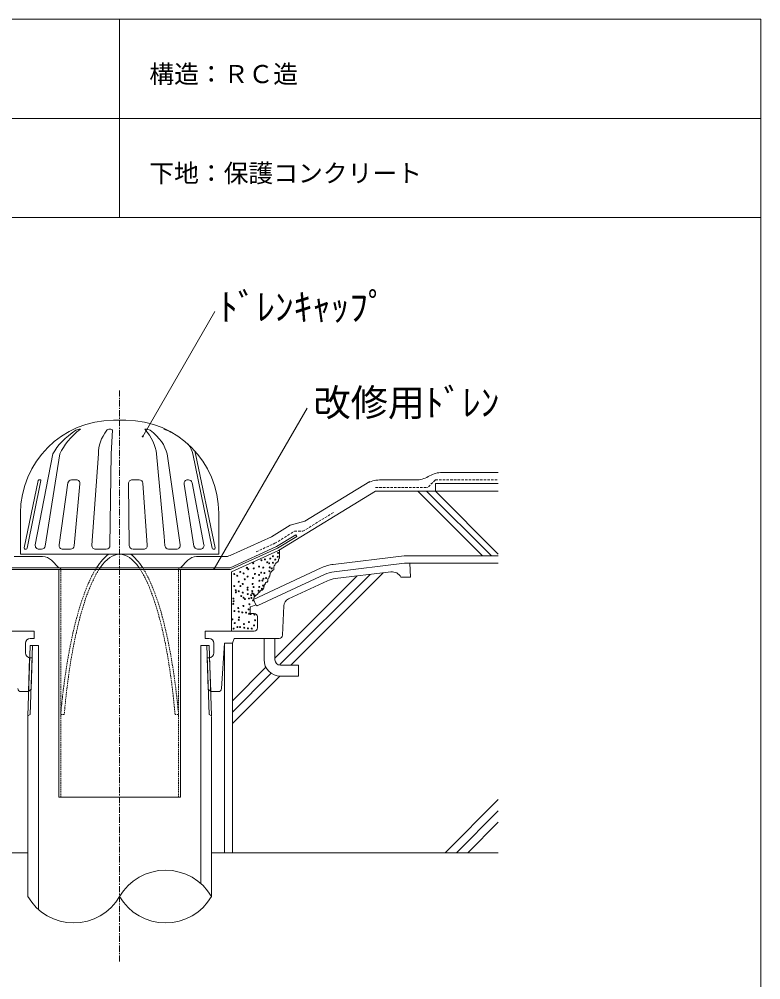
# Model space of a CAD drawing. Units: millimetres, scale not verified. Extents: x -517 to 518, y -673 to 792.
# Drawn here: x -80 to 518, y 17 to 792 of the extents above; entities that cross this region are included whole.
import ezdxf
from ezdxf.enums import TextEntityAlignment as Align

# ---------------------------------------------------------------- set-up
doc = ezdxf.new("R2010")
doc.units = ezdxf.units.MM
doc.header["$PDMODE"] = 32
doc.header["$PDSIZE"] = 0.8
for name, pattern in [('CHAIN1', [8, 5, -1, 1, -1]), ('DASHED1', [1.8, 1.2, -0.6]), ('DASHED2', [3, 2, -1])]:
    doc.linetypes.add(name, pattern=pattern)
doc.layers.add('0-0', color=7, linetype='Continuous', lineweight=13)
doc.styles.add('ＭＳ ゴシック', font='')
doc.styles.get('ＭＳ ゴシック').set_extended_font_data('MS Gothic')

msp = doc.modelspace()

# ---------------------------------------------------------------- linework, layer by layer
at = {"layer": '0-0'}
for p, q in [((-516.864, 792.357), (517.853, 792.357)), ((0.494, 792.357), (0.494, 632.357)), ((517.853, 792.357), (517.853, -673.469)), ((-516.864, 712.357), (517.853, 712.357)), ((-516.864, 632.357), (517.853, 632.357)), ((19.192, 455.681), (77.368, 556.444)), ((76.912, 348.904), (151.723, 478.48)), ((128.844, 363.68), (207.029, 411.565)), ((207.029, 411.565), (306.08, 411.565)), ((241.133, 411.565), (293.402, 359.296)), ((248.204, 411.565), (300.473, 359.296)), ((255.275, 411.565), (306.08, 360.761)), ((90.852, 346.363), (128.844, 363.68)), ((172.962, 352.444), (230.067, 359.296)), ((230.067, 359.296), (306.08, 359.296)), ((108.422, 324.106), (163.251, 349.674)), ((234.58, 353.296), (306.08, 353.296)), ((90.852, 298.542), (90.852, 346.363)), ((125.872, 276.752), (192.199, 343.079)), ((129.858, 271.546), (202.645, 344.333)), ((138.617, 271.112), (213.091, 345.586)), ((108.422, 324.106), (110.402, 319.86)), ((91.552, 242.432), (118.53, 269.41)), ((91.552, 233.24), (122.862, 264.549)), ((91.552, 224.047), (129.786, 262.281)), ((263.068, 119.792), (306.08, 162.803)), ((272.261, 119.792), (306.08, 153.611)), ((281.453, 119.792), (306.08, 144.418)), ((-73.548, 119.792), (-304.975, 119.792)), ((74.652, 119.792), (306.08, 119.792))]:
    msp.add_line(p, q, dxfattribs=at)
at = {"layer": '0-0', "color": 1, "linetype": 'CHAIN1'}
msp.add_line((0.552, 31.871), (0.552, 493.105), dxfattribs=at)
at = {"layer": '0-0', "color": 1}
for p, q in [((5.552, 468.683), (-4.448, 468.683)), ((-5.192, 460.651), (-6.341, 441.55)), ((36.097, 461.59), (37.389, 461.59)), ((-67.501, 368.253), (-53.323, 441.55)), ((-59.43, 367.211), (-47.575, 441.55)), ((-21.788, 367.898), (-16.488, 441.55)), ((-7.234, 367.647), (-6.341, 441.55)), ((49.384, 368.106), (38.932, 441.55)), ((75.125, 365.484), (59.704, 441.55)), ((77.625, 365.889), (61.722, 441.55)), ((-76.521, 365.889), (-65.096, 420.244)), ((-74.02, 365.484), (-62.939, 420.144)), ((-63.914, 420.683), (-64.121, 420.683)), ((-34.422, 420.683), (-38.194, 420.683)), ((16.303, 420.683), (10.734, 420.683)), ((55.989, 420.683), (55.524, 420.683)), ((-48.28, 368.106), (-41.164, 418.106)), ((-36.011, 367.41), (-31.434, 417.41)), ((8.339, 367.647), (7.734, 417.647)), ((22.893, 367.898), (19.295, 417.898)), ((60.534, 367.211), (52.561, 417.211)), ((68.605, 368.253), (58.934, 418.253)), ((-79.448, 393.683), (-79.448, 360.683)), ((80.552, 393.683), (80.552, 360.683)), ((127.903, 365.45), (143.574, 375.047)), ((-75, 364.683), (-75.542, 364.683)), ((-64.555, 364.683), (-62.392, 364.683)), ((-38.998, 364.683), (-45.31, 364.683)), ((-10.234, 364.683), (-18.796, 364.683)), ((19.901, 364.683), (11.339, 364.683)), ((46.414, 364.683), (40.103, 364.683)), ((65.66, 364.683), (63.497, 364.683)), ((76.647, 364.683), (76.105, 364.683)), ((90.023, 348.183), (127.903, 365.45)), ((80.552, 360.683), (-79.448, 360.683)), ((-88.592, 349.683), (89.697, 349.683)), ((-88.918, 348.183), (-48.448, 348.183)), ((-48.448, 164.664), (-48.448, 348.183)), ((-48.448, 348.183), (49.552, 348.183)), ((49.552, 164.664), (49.552, 348.183)), ((90.023, 348.183), (49.552, 348.183)), ((-48.448, 164.664), (49.552, 164.664))]:
    msp.add_line(p, q, dxfattribs=at)
at = {"layer": '0-0', "color": 4}
for p, q in [((260.634, 426.565), (306.08, 426.565)), ((150.003, 387.193), (202.328, 419.24)), ((239.524, 420.565), (210.13, 420.565)), ((249.524, 423.245), (250.634, 423.886)), ((122.965, 374.738), (138.09, 384.001)), ((138.09, 384.001), (150.003, 387.193)), ((89.719, 359.584), (122.965, 374.738)), ((-61.59, 358.683), (-84.466, 358.683)), ((85.571, 358.683), (62.694, 358.683)), ((-54.519, 355.754), (-48.448, 349.683)), ((55.623, 355.754), (49.552, 349.683))]:
    msp.add_line(p, q, dxfattribs=at)
at = {"layer": '0-0', "color": 5, "linetype": 'DASHED2'}
for p, q in [((255.275, 420.565), (249.275, 414.565)), ((255.275, 420.565), (305.275, 420.565)), ((207.029, 414.565), (249.275, 414.565)), ((148.311, 379.121), (173.598, 394.609)), ((125.787, 369.431), (141.61, 379.121)), ((141.61, 379.121), (148.311, 379.121)), ((110.821, 362.609), (125.787, 369.431))]:
    msp.add_line(p, q, dxfattribs=at)
at = {"layer": '0-0', "color": 3}
for p, q in [((255.275, 411.565), (255.275, 417.565)), ((255.275, 417.565), (306.08, 417.565))]:
    msp.add_line(p, q, dxfattribs=at)
at = {"layer": '0-0', "color": 134}
for p, q in [((234.58, 353.296), (235.202, 342.092)), ((112.136, 319.218), (165.787, 344.236)), ((219.493, 346.354), (174.343, 340.936)), ((235.202, 342.092), (227.402, 342.092)), ((168.149, 339.169), (136.729, 324.518)), ((132.982, 318.907), (131.96, 295.18)), ((111.702, 301.142), (111.702, 310.242)), ((-75.498, 280.992), (-75.498, 288.792)), ((-71.756, 286.946), (-64.968, 286.946)), ((72.861, 286.946), (66.072, 286.946)), ((76.602, 280.992), (76.602, 288.792)), ((91.552, 288.792), (85.702, 288.792)), ((117.032, 275.532), (117.032, 292.692)), ((125.872, 292.692), (125.872, 275.532)), ((-72.917, 249.792), (-72.063, 277.119)), ((74.022, 249.792), (73.168, 277.119))]:
    msp.add_line(p, q, dxfattribs=at)
at = {"layer": '0-0', "color": 1, "linetype": 'DASHED1'}
for p, q in [((-46.948, 164.664), (-46.948, 348.183)), ((48.052, 164.664), (48.052, 348.183)), ((-46.978, 231.333), (-44.148, 231.333)), ((48.082, 231.333), (45.253, 231.333))]:
    msp.add_line(p, q, dxfattribs=at)
at = {"layer": '0-0', "color": 2}
for p, q in [((-69.833, 286.946), (-71.57, 231.369)), ((-64.968, 286.946), (-64.968, 74.014)), ((66.072, 286.946), (66.072, 94.713)), ((70.938, 286.946), (72.675, 231.369)), ((85.052, 288.792), (85.052, 119.792)), ((91.552, 288.792), (91.552, 119.792)), ((-73.528, 230.239), (-73.528, 84.355)), ((74.652, 229.616), (74.652, 84.355)), ((16.241, 99.94), (21.257, 102.403)), ((21.257, 102.403), (26.55, 104.193)), ((26.55, 104.193), (32.031, 105.279)), ((32.031, 105.279), (37.607, 105.643)), ((37.607, 105.643), (43.183, 105.279)), ((43.183, 105.279), (48.664, 104.193)), ((48.664, 104.193), (53.958, 102.403)), ((53.958, 102.403), (58.973, 99.94)), ((3.679, 88.983), (7.377, 93.173)), ((7.377, 93.173), (11.588, 96.847)), ((11.588, 96.847), (16.241, 99.94)), ((58.973, 99.94), (63.626, 96.847)), ((63.626, 96.847), (67.837, 93.173)), ((67.837, 93.173), (71.535, 88.983)), ((0.562, 84.355), (3.679, 88.983)), ((71.535, 88.983), (74.652, 84.355)), ((-70.411, 79.727), (-73.528, 84.355)), ((-66.713, 75.537), (-70.411, 79.727)), ((-2.555, 79.727), (-6.253, 75.537)), ((0.562, 84.355), (-2.555, 79.727)), ((3.679, 79.727), (0.562, 84.355)), ((7.377, 75.537), (3.679, 79.727)), ((71.535, 79.727), (67.837, 75.537)), ((74.652, 84.355), (71.535, 79.727)), ((-62.502, 71.864), (-66.713, 75.537)), ((-57.85, 68.77), (-62.502, 71.864)), ((-10.465, 71.864), (-15.117, 68.77)), ((-6.253, 75.537), (-10.465, 71.864)), ((11.588, 71.864), (7.377, 75.537)), ((16.241, 68.77), (11.588, 71.864)), ((63.626, 71.864), (58.973, 68.77)), ((67.837, 75.537), (63.626, 71.864)), ((-52.834, 66.307), (-57.85, 68.77)), ((-47.54, 64.518), (-52.834, 66.307)), ((-42.059, 63.432), (-47.54, 64.518)), ((-36.483, 63.068), (-42.059, 63.432)), ((-30.907, 63.432), (-36.483, 63.068)), ((-25.427, 64.518), (-30.907, 63.432)), ((-20.133, 66.307), (-25.427, 64.518)), ((-15.117, 68.77), (-20.133, 66.307)), ((21.257, 66.307), (16.241, 68.77)), ((26.55, 64.518), (21.257, 66.307)), ((32.031, 63.432), (26.55, 64.518)), ((37.607, 63.068), (32.031, 63.432)), ((43.183, 63.432), (37.607, 63.068)), ((48.664, 64.518), (43.183, 63.432)), ((53.958, 66.307), (48.664, 64.518)), ((58.973, 68.77), (53.958, 66.307))]:
    msp.add_line(p, q, dxfattribs=at)
at = {"layer": '0-0', "color": 1}
for points in [[(37.115, 367.41), (36.42, 375.002), (30.329, 441.55)], [(89.697, 349.683), (127.198, 366.777), (142.79, 376.326), (143.574, 375.047)]]:
    msp.add_lwpolyline(points, dxfattribs=at)
at = {"layer": '0-0', "lineweight": 18}
for points in [[(128.844, 363.68), (129.653, 363.764), (129.653, 360.159), (129.653, 358.957), (129.653, 358.557), (129.653, 358.156), (129.653, 357.355), (129.253, 357.355), (129.253, 356.954), (128.852, 356.554), (128.852, 356.153), (128.852, 355.752), (128.852, 355.352), (128.852, 354.951), (128.451, 354.951), (128.051, 354.15), (127.65, 354.15), (126.849, 353.75), (126.449, 353.349), (126.449, 352.948), (126.048, 352.948), (126.048, 352.548), (125.647, 352.147), (125.647, 351.747), (125.247, 351.346), (125.247, 350.945), (124.846, 350.545), (124.846, 350.144), (124.846, 349.343), (124.846, 348.943), (124.846, 348.542), (124.846, 348.141), (124.446, 347.741), (124.045, 347.741), (123.644, 347.34), (123.244, 347.34), (123.244, 346.94), (122.843, 346.539), (122.843, 346.138), (122.443, 346.138)], [(122.443, 346.138), (122.443, 345.738), (122.042, 345.337), (122.042, 344.937), (122.042, 344.536), (121.642, 343.735), (121.642, 342.934), (121.241, 342.934), (121.241, 342.133), (120.84, 341.331), (120.44, 341.331), (120.039, 340.53), (120.039, 340.13), (120.039, 339.729), (120.039, 339.329), (120.039, 338.928), (119.639, 338.127), (118.837, 338.127), (118.837, 337.726), (118.437, 337.726), (118.036, 336.925), (118.036, 336.524), (117.636, 336.124), (117.235, 335.723), (117.235, 335.323), (117.235, 334.922), (116.835, 334.522), (116.835, 334.121), (116.835, 333.32), (116.434, 332.919), (116.434, 332.519), (115.633, 331.717), (114.832, 331.717), (114.431, 331.317), (114.03, 330.916), (113.63, 330.115), (113.229, 330.115), (112.829, 329.715), (112.428, 329.314), (112.028, 328.913)], [(112.028, 328.913), (112.028, 328.513), (111.627, 328.112), (110.826, 327.712), (110.425, 327.311), (110.025, 326.91), (109.624, 326.91), (109.624, 326.51), (109.223, 326.109), (109.223, 325.709), (109.223, 325.308), (108.823, 325.308), (108.823, 324.908), (108.823, 324.507), (108.422, 324.106)]]:
    msp.add_lwpolyline(points, dxfattribs=at)
at = {"layer": '0-0', "color": 134}
for points in [[(173.677, 346.487), (230.426, 353.296), (234.58, 353.296)], [(109.102, 312.842), (105.852, 312.842), (105.852, 318.042), (106.502, 318.042), (110.402, 319.86)], [(-71.598, 292.692), (-68.348, 292.692), (-68.348, 298.542), (-107.998, 298.542)], [(72.702, 292.692), (69.452, 292.692), (69.452, 298.542), (109.102, 298.542)], [(129.362, 292.692), (92.852, 292.692), (91.552, 288.792), (85.052, 288.792), (82.614, 252.219)], [(-78.915, 249.792), (-72.917, 249.792), (-70.905, 251.742), (-70.113, 277.092), (-71.598, 277.092)], [(80.02, 249.792), (74.022, 249.792), (72.01, 251.742), (71.218, 277.092), (72.702, 277.092)], [(130.292, 271.112), (144.852, 271.112), (144.852, 262.272), (130.292, 262.272)]]:
    msp.add_lwpolyline(points, dxfattribs=at)
at = {"layer": '0-0', "color": 2}
for points in [[(-71.756, 286.946), (-73.528, 230.239), (-71.57, 231.369)], [(72.675, 231.369), (74.633, 230.239), (72.861, 286.946)]]:
    msp.add_lwpolyline(points, dxfattribs=at)
at = {"layer": '0-0', "color": 1}
for centre, radius, start, end in [((-4.448, 393.683), 75, 90, 180), ((5.552, 393.683), 75, 0, 90), ((-38.194, 417.683), 3, 90, 171.90022), ((-34.422, 417.683), 3, 354.77025, 90), ((10.734, 417.683), 3, 90, 180.69279), ((16.303, 417.683), 3, 4.11595, 90), ((55.524, 417.683), 3, 90, 189.06015), ((55.989, 417.683), 3, 10.94708, 90), ((-75.542, 365.683), 1, 168.12981, 270), ((-75, 365.683), 1, 270, 348.5396), ((-64.555, 367.683), 3, 169.05292, 270), ((-62.392, 367.683), 3, 270, 350.93985), ((-45.31, 367.683), 3, 171.90022, 270), ((-38.998, 367.683), 3, 270, 354.77025), ((-18.796, 367.683), 3, 175.88405, 270), ((-10.234, 367.683), 3, 270, 359.30721), ((11.339, 367.683), 3, 180.69279, 270), ((19.901, 367.683), 3, 270, 4.11595), ((40.103, 367.683), 3, 185.22975, 270), ((46.414, 367.683), 3, 270, 8.09978), ((63.497, 367.683), 3, 189.06015, 270), ((65.66, 367.683), 3, 270, 10.94708), ((76.105, 365.683), 1, 191.4604, 270), ((76.647, 365.683), 1, 270, 11.87019)]:
    msp.add_arc(centre, radius, start, end, dxfattribs=at)
at = {"layer": '0-0', "color": 4}
for centre, radius, start, end in [((260.634, 406.565), 20, 90, 120), ((210.13, 400.565), 20, 90, 121.48555), ((239.524, 440.565), 20, 270, 300), ((-61.59, 348.683), 10, 45, 90), ((62.694, 348.683), 10, 90, 135), ((85.571, 368.683), 10, 270, 294.50448)]:
    msp.add_arc(centre, radius, start, end, dxfattribs=at)
at = {"layer": '0-0', "color": 1, "linetype": 'DASHED1'}
for centre, start, end in [((-48.448, 348.183), 0, 90), ((49.552, 348.183), 90, 180)]:
    msp.add_arc(centre, 1.5, start, end, dxfattribs=at)
at = {"layer": '0-0'}
msp.add_arc((176.775, 320.672), 32, 96.84277, 115, dxfattribs=at)
at = {"layer": '0-0', "color": 134}
for centre, radius, start, end in [((176.775, 320.672), 26, 96.84277, 115), ((220.422, 338.61), 7.8, 26.51068, 96.84277), ((176.775, 320.672), 20.41, 96.84277, 115), ((111.587, 320.396), 1.3, 204.34863, 295), ((139.476, 318.627), 6.5, 115, 177.53176), ((109.102, 310.242), 2.6, 0, 90), ((109.102, 301.142), 2.6, 270, 0), ((129.362, 295.292), 2.6, 270, 357.53176), ((-71.598, 288.792), 3.9, 90, 180), ((72.702, 288.792), 3.9, 0, 90), ((-71.598, 280.992), 3.9, 180, 270), ((72.702, 280.992), 3.9, 270, 0), ((130.292, 275.532), 13.26, 180, 270), ((130.292, 275.532), 4.42, 180, 270), ((-78.915, 252.392), 2.6, 183.81407, 270), ((80.02, 252.392), 2.6, 270, 356.18593)]:
    msp.add_arc(centre, radius, start, end, dxfattribs=at)
at = {"layer": '0-0', "color": 1}
for centre, major_axis, ratio, start_param, end_param in [((50.896, 427.976), (107.697, 0), 0.5, 2.4895716, 2.8867718), ((66.079, 429.751), (116.079, 0), 0.5, 2.5609431, 2.9368611), ((-30.382, 458.631), (5.919, 0), 0.5, 1.6741843, 2.3902797), ((83.186, 442.493), (99.692, 0), 0.5, 2.768732, 3.1605186), ((-7.424, 460.456), (2.266, 0), 0.5, 0.1731976, 2.968395), ((-89.371, 438.082), (119.901, 0), 0.5, 0.0578845, 0.4029484), ((20.834, 458.631), (5.919, 0), 0.5, 0.7513129, 1.5551341), ((-50.971, 436.137), (90.553, 0), 0.5, 0.119847, 0.5721516), ((4.554, 438.803), (55.423, 0), 0.5, 0.8293921, 0.9653469), ((4.554, 438.803), (55.423, 0), 0.5, 0.0992861, 0.3914978), ((6.572, 438.803), (55.423, 0), 0.5, 0.0992861, 0.1998275), ((-64.121, 420.193), (0.98, 0), 0.5, 1.5707963, 3.0368822), ((-63.914, 420.193), (0.98, 0), 0.5, 6.182164, 7.8539816), ((0.552, 164.664), (0, 196.019), 0.2425, 5.946585, 6.6197856), ((0.552, 164.664), (0, 199.019), 0.253466, 0.1738503, 0.3773212), ((0.552, 164.664), (0, 199.019), 0.253466, 5.9058642, 6.109335)]:
    msp.add_ellipse(centre, major_axis=major_axis, ratio=ratio, start_param=start_param, end_param=end_param, dxfattribs=at)
at = {"layer": '0-0', "color": 1, "linetype": 'DASHED1'}
for major_axis, ratio, start_param, end_param in [((0, 199.019), 0.253466, 0.3773212, 1.2292021), ((0, 196.019), 0.2425, 0.3366003, 1.2237555), ((0, 196.019), 0.2425, 5.0594298, 5.946585), ((0, 199.019), 0.253466, 5.0539832, 5.9058642)]:
    msp.add_ellipse((0.552, 164.664), major_axis=major_axis, ratio=ratio, start_param=start_param, end_param=end_param, dxfattribs=at)
at = {"layer": '0-0'}
for p in [(19.192, 455.681), (117.752, 356.446), (122.021, 357.059), (124.2, 358.939), (126.053, 356.313), (128.155, 358.595), (128.442, 361.689), (76.912, 348.904), (103.055, 349.592), (103.394, 349.74), (104.339, 348.536), (108.294, 353.351), (108.73, 349.144), (113.023, 350.599), (115.002, 355.715), (116.462, 349.826), (119.643, 354.21), (121.191, 353.351), (121.722, 350.04), (123.215, 349.144), (124.2, 353.78), (93.049, 344.664), (95.398, 343.292), (97.891, 346.301), (100.557, 345.183), (103.801, 342.573), (108.036, 341.4), (109.67, 344.667), (113.06, 343.917), (114.742, 345.785), (116.548, 340.884), (117.391, 345.411), (118.697, 341.314), (121.363, 346.902), (92.991, 334.952), (96.688, 338.391), (97.977, 334.952), (99.918, 336.6), (101.502, 340.368), (103.801, 333.762), (107.833, 336.6), (108.638, 334.092), (113.195, 334.264), (113.281, 339.251), (115.774, 339.337), (116.346, 335.256), (94.194, 331.513), (94.393, 329.879), (96.602, 330.739), (98.665, 326.784), (99.869, 329.707), (100.515, 325.495), (103.738, 331.943), (103.91, 328.418), (106.639, 327.49), (106.833, 325.409), (107.521, 330.911), (107.526, 329.168), (108.638, 328.504), (109.246, 327.363), (112.593, 331.169), (115.344, 332.717), (92.152, 320.566), (92.302, 324.802), (92.481, 322.634), (100.391, 318.851), (101.674, 324.377), (104.846, 324.897), (105.294, 320.268), (108.214, 323.408), (93.197, 314.742), (96.264, 317.218), (96.632, 314.294), (96.985, 309.684), (99.531, 313.693), (102.626, 313.521), (104.547, 316.086), (105.019, 312.545), (106.19, 312.353), (109.35, 311.947), (91.483, 307.965), (93.371, 305.078), (96.656, 307.616), (100.768, 304.268), (104.895, 305.901), (109.052, 303.136), (109.798, 307.318), (92.475, 300.597), (95.611, 301.792), (97.702, 301.792), (101.136, 301.344), (104.035, 300.743), (107.13, 300.571)]:
    msp.add_point(p, dxfattribs=at)

# ---------------------------------------------------------------- texts
at = {"layer": '0-0', "style": 'ＭＳ ゴシック'}
for s, height, p in [('構造：ＲＣ造', 14.66, (24.494, 736.357)), ('下地：保護コンクリート', 14.66, (24.494, 656.357)), ('ﾄﾞﾚﾝｷｬｯﾌﾟ', 21.99, (80.952, 542.58)), ('改修用ﾄﾞﾚﾝ', 21.99, (156.97, 465.409))]:
    msp.add_text(s, height=height, dxfattribs=at).set_placement(p, align=Align.BOTTOM_LEFT)

doc.saveas('drawing.dxf')
